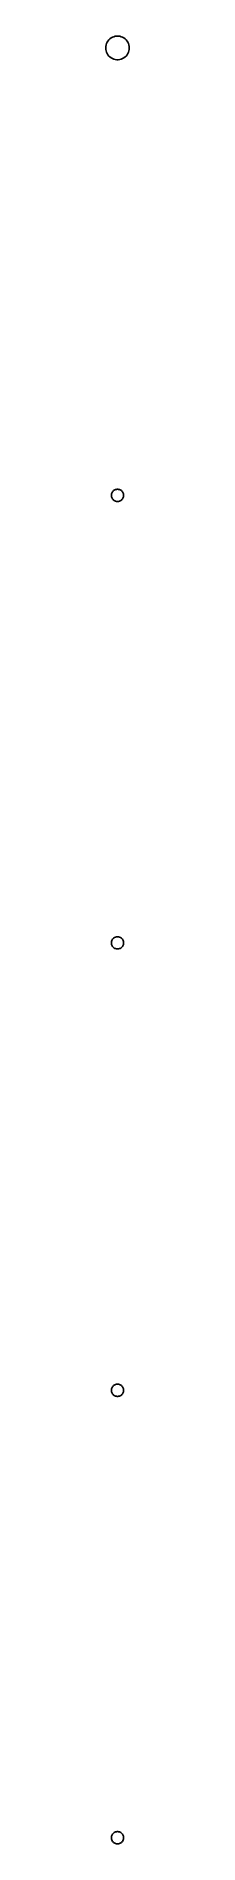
# Model space of a CAD drawing. Header units: metres. Extents: x -3 to 3, y -1 to 443.
import ezdxf

# ---------------------------------------------------------------- set-up
doc = ezdxf.new("R2010")
doc.units = ezdxf.units.M

msp = doc.modelspace()

# ---------------------------------------------------------------- linework, layer by layer
for p, q in [((-2.88, 440.36), (-2.9, 440)), ((-2.9, 440), (-2.88, 439.64)), ((-2.81, 440.72), (-2.88, 440.36)), ((-2.7, 441.07), (-2.81, 440.72)), ((-2.54, 441.4), (-2.7, 441.07)), ((-2.35, 441.7), (-2.54, 441.4)), ((-2.11, 441.99), (-2.35, 441.7)), ((-1.85, 442.23), (-2.11, 441.99)), ((-1.55, 442.45), (-1.85, 442.23)), ((-1.23, 442.62), (-1.55, 442.45)), ((-0.9, 442.76), (-1.23, 442.62)), ((-0.54, 442.85), (-0.9, 442.76)), ((-0.18, 442.89), (-0.54, 442.85)), ((0.18, 442.89), (-0.18, 442.89)), ((0.54, 442.85), (0.18, 442.89)), ((0.9, 442.76), (0.54, 442.85)), ((1.23, 442.62), (0.9, 442.76)), ((1.55, 442.45), (1.23, 442.62)), ((1.85, 442.23), (1.55, 442.45)), ((2.11, 441.99), (1.85, 442.23)), ((2.35, 441.7), (2.11, 441.99)), ((2.54, 441.4), (2.35, 441.7)), ((2.7, 441.07), (2.54, 441.4)), ((2.81, 440.72), (2.7, 441.07)), ((2.88, 440.36), (2.81, 440.72)), ((2.9, 440), (2.88, 440.36)), ((2.88, 439.64), (2.9, 440)), ((-2.88, 439.64), (-2.81, 439.28)), ((-2.81, 439.28), (-2.7, 438.93)), ((-2.7, 438.93), (-2.54, 438.6)), ((-2.54, 438.6), (-2.35, 438.3)), ((-2.35, 438.3), (-2.11, 438.01)), ((-2.11, 438.01), (-1.85, 437.77)), ((-1.85, 437.77), (-1.55, 437.55)), ((-1.55, 437.55), (-1.23, 437.38)), ((-1.23, 437.38), (-0.9, 437.24)), ((-0.9, 437.24), (-0.54, 437.15)), ((-0.54, 437.15), (-0.18, 437.11)), ((-0.18, 437.11), (0.18, 437.11)), ((0.18, 437.11), (0.54, 437.15)), ((0.54, 437.15), (0.9, 437.24)), ((0.9, 437.24), (1.23, 437.38)), ((1.23, 437.38), (1.55, 437.55)), ((1.55, 437.55), (1.85, 437.77)), ((1.85, 437.77), (2.11, 438.01)), ((2.11, 438.01), (2.35, 438.3)), ((2.35, 438.3), (2.54, 438.6)), ((2.54, 438.6), (2.7, 438.93)), ((2.7, 438.93), (2.81, 439.28)), ((2.81, 439.28), (2.88, 439.64)), ((-1.49, 330.19), (-1.5, 330)), ((-1.5, 330), (-1.49, 329.81)), ((-1.45, 330.37), (-1.49, 330.19)), ((-1.49, 329.81), (-1.45, 329.63)), ((-1.39, 330.55), (-1.45, 330.37)), ((-1.45, 329.63), (-1.39, 329.45)), ((-1.31, 330.72), (-1.39, 330.55)), ((-1.39, 329.45), (-1.31, 329.28)), ((-1.21, 330.88), (-1.31, 330.72)), ((-1.31, 329.28), (-1.21, 329.12)), ((-1.09, 331.03), (-1.21, 330.88)), ((-1.21, 329.12), (-1.09, 328.97)), ((-0.96, 331.16), (-1.09, 331.03)), ((-1.09, 328.97), (-0.96, 328.84)), ((-0.8, 331.27), (-0.96, 331.16)), ((-0.64, 331.36), (-0.8, 331.27)), ((-0.46, 331.43), (-0.64, 331.36)), ((-0.28, 331.47), (-0.46, 331.43)), ((-0.09, 331.5), (-0.28, 331.47)), ((0.09, 331.5), (-0.09, 331.5)), ((0.28, 331.47), (0.09, 331.5)), ((0.46, 331.43), (0.28, 331.47)), ((0.64, 331.36), (0.46, 331.43)), ((0.8, 331.27), (0.64, 331.36)), ((0.96, 331.16), (0.8, 331.27)), ((1.09, 331.03), (0.96, 331.16)), ((0.96, 328.84), (1.09, 328.97)), ((1.21, 330.88), (1.09, 331.03)), ((1.09, 328.97), (1.21, 329.12)), ((1.31, 330.72), (1.21, 330.88)), ((1.21, 329.12), (1.31, 329.28)), ((1.39, 330.55), (1.31, 330.72)), ((1.31, 329.28), (1.39, 329.45)), ((1.45, 330.37), (1.39, 330.55)), ((1.39, 329.45), (1.45, 329.63)), ((1.49, 330.19), (1.45, 330.37)), ((1.45, 329.63), (1.49, 329.81)), ((1.5, 330), (1.49, 330.19)), ((1.49, 329.81), (1.5, 330)), ((-0.96, 328.84), (-0.8, 328.73)), ((-0.8, 328.73), (-0.64, 328.64)), ((-0.64, 328.64), (-0.46, 328.57)), ((-0.46, 328.57), (-0.28, 328.53)), ((-0.28, 328.53), (-0.09, 328.5)), ((-0.09, 328.5), (0.09, 328.5)), ((0.09, 328.5), (0.28, 328.53)), ((0.28, 328.53), (0.46, 328.57)), ((0.46, 328.57), (0.64, 328.64)), ((0.64, 328.64), (0.8, 328.73)), ((0.8, 328.73), (0.96, 328.84)), ((-1.49, 220.19), (-1.5, 220)), ((-1.5, 220), (-1.49, 219.81)), ((-1.45, 220.37), (-1.49, 220.19)), ((-1.49, 219.81), (-1.45, 219.63)), ((-1.39, 220.55), (-1.45, 220.37)), ((-1.45, 219.63), (-1.39, 219.45)), ((-1.31, 220.72), (-1.39, 220.55)), ((-1.39, 219.45), (-1.31, 219.28)), ((-1.21, 220.88), (-1.31, 220.72)), ((-1.31, 219.28), (-1.21, 219.12)), ((-1.09, 221.03), (-1.21, 220.88)), ((-1.21, 219.12), (-1.09, 218.97)), ((-0.96, 221.16), (-1.09, 221.03)), ((-1.09, 218.97), (-0.96, 218.84)), ((-0.8, 221.27), (-0.96, 221.16)), ((-0.96, 218.84), (-0.8, 218.73)), ((-0.64, 221.36), (-0.8, 221.27)), ((-0.8, 218.73), (-0.64, 218.64)), ((-0.46, 221.43), (-0.64, 221.36)), ((-0.64, 218.64), (-0.46, 218.57)), ((-0.28, 221.47), (-0.46, 221.43)), ((-0.46, 218.57), (-0.28, 218.53)), ((-0.09, 221.5), (-0.28, 221.47)), ((-0.28, 218.53), (-0.09, 218.5)), ((0.09, 221.5), (-0.09, 221.5)), ((-0.09, 218.5), (0.09, 218.5)), ((0.28, 221.47), (0.09, 221.5)), ((0.09, 218.5), (0.28, 218.53)), ((0.46, 221.43), (0.28, 221.47)), ((0.28, 218.53), (0.46, 218.57)), ((0.64, 221.36), (0.46, 221.43)), ((0.46, 218.57), (0.64, 218.64)), ((0.8, 221.27), (0.64, 221.36)), ((0.64, 218.64), (0.8, 218.73)), ((0.96, 221.16), (0.8, 221.27)), ((0.8, 218.73), (0.96, 218.84)), ((1.09, 221.03), (0.96, 221.16)), ((0.96, 218.84), (1.09, 218.97)), ((1.21, 220.88), (1.09, 221.03)), ((1.09, 218.97), (1.21, 219.12)), ((1.31, 220.72), (1.21, 220.88)), ((1.21, 219.12), (1.31, 219.28)), ((1.39, 220.55), (1.31, 220.72)), ((1.31, 219.28), (1.39, 219.45)), ((1.45, 220.37), (1.39, 220.55)), ((1.39, 219.45), (1.45, 219.63)), ((1.49, 220.19), (1.45, 220.37)), ((1.45, 219.63), (1.49, 219.81)), ((1.5, 220), (1.49, 220.19)), ((1.49, 219.81), (1.5, 220)), ((-0.96, 111.16), (-1.09, 111.03)), ((-0.8, 111.27), (-0.96, 111.16)), ((-0.64, 111.36), (-0.8, 111.27)), ((-0.46, 111.43), (-0.64, 111.36)), ((-0.28, 111.47), (-0.46, 111.43)), ((-0.09, 111.5), (-0.28, 111.47)), ((0.09, 111.5), (-0.09, 111.5)), ((0.28, 111.47), (0.09, 111.5)), ((0.46, 111.43), (0.28, 111.47)), ((0.64, 111.36), (0.46, 111.43)), ((0.8, 111.27), (0.64, 111.36)), ((0.96, 111.16), (0.8, 111.27)), ((1.09, 111.03), (0.96, 111.16)), ((-1.49, 110.19), (-1.5, 110)), ((-1.5, 110), (-1.49, 109.81)), ((-1.45, 110.37), (-1.49, 110.19)), ((-1.49, 109.81), (-1.45, 109.63)), ((-1.39, 110.55), (-1.45, 110.37)), ((-1.45, 109.63), (-1.39, 109.45)), ((-1.31, 110.72), (-1.39, 110.55)), ((-1.39, 109.45), (-1.31, 109.28)), ((-1.21, 110.88), (-1.31, 110.72)), ((-1.31, 109.28), (-1.21, 109.12)), ((-1.09, 111.03), (-1.21, 110.88)), ((-1.21, 109.12), (-1.09, 108.97)), ((-1.09, 108.97), (-0.96, 108.84)), ((-0.96, 108.84), (-0.8, 108.73)), ((-0.8, 108.73), (-0.64, 108.64)), ((-0.64, 108.64), (-0.46, 108.57)), ((-0.46, 108.57), (-0.28, 108.53)), ((-0.28, 108.53), (-0.09, 108.5)), ((-0.09, 108.5), (0.09, 108.5)), ((0.09, 108.5), (0.28, 108.53)), ((0.28, 108.53), (0.46, 108.57)), ((0.46, 108.57), (0.64, 108.64)), ((0.64, 108.64), (0.8, 108.73)), ((0.8, 108.73), (0.96, 108.84)), ((0.96, 108.84), (1.09, 108.97)), ((1.21, 110.88), (1.09, 111.03)), ((1.09, 108.97), (1.21, 109.12)), ((1.31, 110.72), (1.21, 110.88)), ((1.21, 109.12), (1.31, 109.28)), ((1.39, 110.55), (1.31, 110.72)), ((1.31, 109.28), (1.39, 109.45)), ((1.45, 110.37), (1.39, 110.55)), ((1.39, 109.45), (1.45, 109.63)), ((1.49, 110.19), (1.45, 110.37)), ((1.45, 109.63), (1.49, 109.81)), ((1.5, 110), (1.49, 110.19)), ((1.49, 109.81), (1.5, 110)), ((-1.49, 0.19), (-1.5, 0)), ((-1.5, 0), (-1.49, -0.19)), ((-1.45, 0.37), (-1.49, 0.19)), ((-1.39, 0.55), (-1.45, 0.37)), ((-1.31, 0.72), (-1.39, 0.55)), ((-1.21, 0.88), (-1.31, 0.72)), ((-1.09, 1.03), (-1.21, 0.88)), ((-0.96, 1.16), (-1.09, 1.03)), ((-0.8, 1.27), (-0.96, 1.16)), ((-0.64, 1.36), (-0.8, 1.27)), ((-0.46, 1.43), (-0.64, 1.36)), ((-0.28, 1.47), (-0.46, 1.43)), ((-0.09, 1.5), (-0.28, 1.47)), ((0.09, 1.5), (-0.09, 1.5)), ((0.28, 1.47), (0.09, 1.5)), ((0.46, 1.43), (0.28, 1.47)), ((0.64, 1.36), (0.46, 1.43)), ((0.8, 1.27), (0.64, 1.36)), ((0.96, 1.16), (0.8, 1.27)), ((1.09, 1.03), (0.96, 1.16)), ((1.21, 0.88), (1.09, 1.03)), ((1.31, 0.72), (1.21, 0.88)), ((1.39, 0.55), (1.31, 0.72)), ((1.45, 0.37), (1.39, 0.55)), ((1.49, 0.19), (1.45, 0.37)), ((1.5, 0), (1.49, 0.19)), ((1.49, -0.19), (1.5, 0)), ((-1.49, -0.19), (-1.45, -0.37)), ((-1.45, -0.37), (-1.39, -0.55)), ((-1.39, -0.55), (-1.31, -0.72)), ((-1.31, -0.72), (-1.21, -0.88)), ((-1.21, -0.88), (-1.09, -1.03)), ((-1.09, -1.03), (-0.96, -1.16)), ((-0.96, -1.16), (-0.8, -1.27)), ((-0.8, -1.27), (-0.64, -1.36)), ((-0.64, -1.36), (-0.46, -1.43)), ((-0.46, -1.43), (-0.28, -1.47)), ((-0.28, -1.47), (-0.09, -1.5)), ((-0.09, -1.5), (0.09, -1.5)), ((0.09, -1.5), (0.28, -1.47)), ((0.28, -1.47), (0.46, -1.43)), ((0.46, -1.43), (0.64, -1.36)), ((0.64, -1.36), (0.8, -1.27)), ((0.8, -1.27), (0.96, -1.16)), ((0.96, -1.16), (1.09, -1.03)), ((1.09, -1.03), (1.21, -0.88)), ((1.21, -0.88), (1.31, -0.72)), ((1.31, -0.72), (1.39, -0.55)), ((1.39, -0.55), (1.45, -0.37)), ((1.45, -0.37), (1.49, -0.19))]:
    msp.add_line(p, q)

doc.saveas('drawing.dxf')
